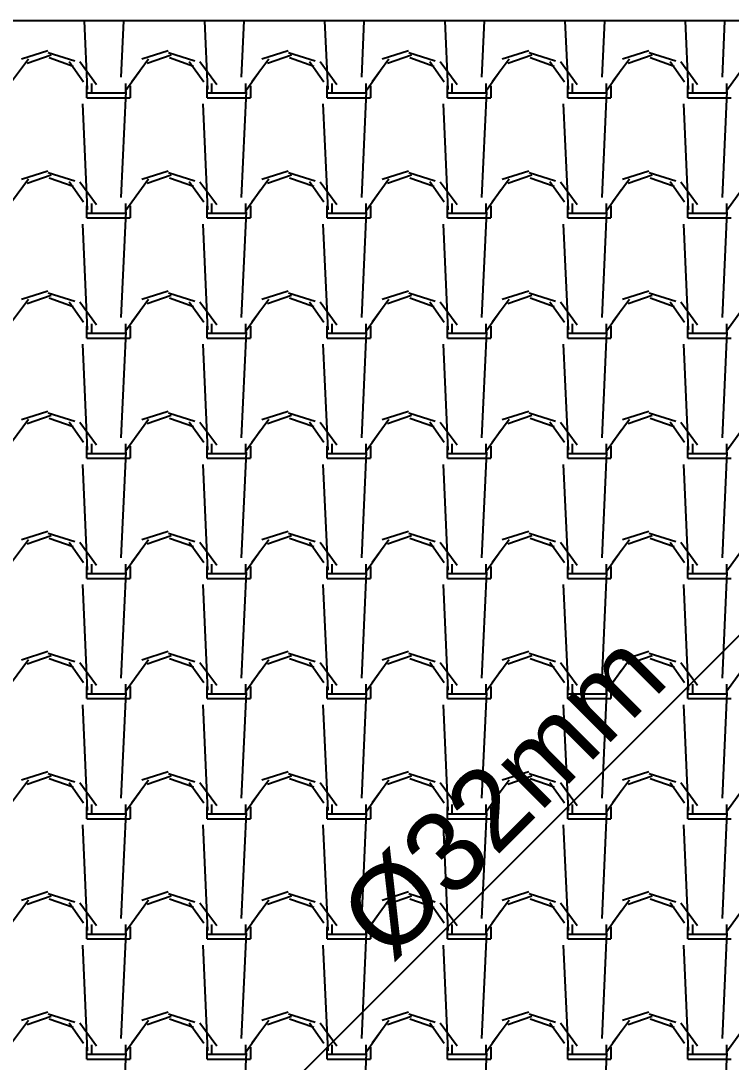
# Model space of a CAD drawing. Header units: millimetres. Extents: x 3923 to 4007, y 744 to 863.
# Drawn here: x 3930.35 to 3931.839, y 838.731 to 840.915 of the extents above; entities that cross this region are included whole.
import ezdxf
from ezdxf.enums import TextEntityAlignment as Align

# ---------------------------------------------------------------- set-up
doc = ezdxf.new("R2010")
doc.units = ezdxf.units.MM
for name, color, linetype in [('-HIDRO', 8, 'Continuous'), ('Esgoto', 5, 'Continuous'), ('TEXTO', 3, 'Continuous')]:
    doc.layers.add(name, color=color, linetype=linetype)
doc.styles.get("Standard").update_dxf_attribs({"font": 'arial.ttf'})

msp = doc.modelspace()

# ---------------------------------------------------------------- linework, layer by layer
at = {"layer": '-HIDRO', "linetype": 'Continuous'}
for p, q in [((3938.5851, 840.915), (3929.0091, 840.915)), ((3930.4902, 840.771), (3930.4837, 840.915)), ((3930.5609, 840.7968), (3930.5663, 840.915)), ((3930.7422, 840.771), (3930.7357, 840.915)), ((3930.813, 840.7968), (3930.8183, 840.915)), ((3930.9943, 840.771), (3930.9877, 840.915)), ((3931.065, 840.7968), (3931.0703, 840.915)), ((3931.2463, 840.771), (3931.2397, 840.915)), ((3931.317, 840.7968), (3931.3223, 840.915)), ((3931.4983, 840.771), (3931.4917, 840.915)), ((3931.569, 840.7968), (3931.5743, 840.915)), ((3931.7503, 840.771), (3931.7437, 840.915)), ((3931.821, 840.7968), (3931.8263, 840.915)), ((3930.407, 840.8521), (3930.3516, 840.8345)), ((3930.4631, 840.8305), (3930.4076, 840.8482)), ((3930.659, 840.8521), (3930.6036, 840.8345)), ((3930.7151, 840.8305), (3930.6596, 840.8482)), ((3930.911, 840.8521), (3930.8556, 840.8345)), ((3930.9671, 840.8305), (3930.9116, 840.8482)), ((3931.163, 840.8521), (3931.1076, 840.8345)), ((3931.2191, 840.8305), (3931.1636, 840.8482)), ((3931.415, 840.8521), (3931.3596, 840.8345)), ((3931.4711, 840.8305), (3931.4156, 840.8482)), ((3931.667, 840.8521), (3931.6116, 840.8345)), ((3931.7231, 840.8305), (3931.6676, 840.8482)), ((3930.366, 840.8349), (3930.3307, 840.787)), ((3930.4136, 840.8432), (3930.3632, 840.8256)), ((3930.4602, 840.8196), (3930.4098, 840.8373)), ((3930.4817, 840.7865), (3930.4514, 840.8293)), ((3930.5089, 840.7811), (3930.4736, 840.829)), ((3930.618, 840.8349), (3930.5827, 840.787)), ((3930.6656, 840.8432), (3930.6152, 840.8256)), ((3930.7122, 840.8196), (3930.6618, 840.8373)), ((3930.7337, 840.7865), (3930.7034, 840.8293)), ((3930.7609, 840.7811), (3930.7256, 840.829)), ((3930.87, 840.8349), (3930.8347, 840.787)), ((3930.9176, 840.8432), (3930.8672, 840.8256)), ((3930.9642, 840.8196), (3930.9138, 840.8373)), ((3930.9857, 840.7865), (3930.9554, 840.8293)), ((3931.0129, 840.7811), (3930.9776, 840.829)), ((3931.122, 840.8349), (3931.0867, 840.787)), ((3931.1696, 840.8432), (3931.1192, 840.8256)), ((3931.2162, 840.8196), (3931.1658, 840.8373)), ((3931.2377, 840.7865), (3931.2075, 840.8293)), ((3931.2649, 840.7811), (3931.2296, 840.829)), ((3931.374, 840.8349), (3931.3387, 840.787)), ((3931.4216, 840.8432), (3931.3712, 840.8256)), ((3931.4682, 840.8196), (3931.4178, 840.8373)), ((3931.4897, 840.7865), (3931.4595, 840.8293)), ((3931.5169, 840.7811), (3931.4816, 840.829)), ((3931.626, 840.8349), (3931.5907, 840.787)), ((3931.6736, 840.8432), (3931.6232, 840.8256)), ((3931.7202, 840.8196), (3931.6698, 840.8373)), ((3931.7417, 840.7865), (3931.7115, 840.8293)), ((3931.7689, 840.7811), (3931.7336, 840.829)), ((3930.6008, 840.8118), (3930.5706, 840.769)), ((3930.8528, 840.8118), (3930.8226, 840.769)), ((3931.1048, 840.8118), (3931.0746, 840.769)), ((3931.3568, 840.8118), (3931.3266, 840.769)), ((3931.6088, 840.8118), (3931.5786, 840.769)), ((3931.8608, 840.8118), (3931.8306, 840.769)), ((3930.4988, 840.7637), (3930.4988, 840.7838)), ((3930.5694, 840.7838), (3930.5694, 840.7637)), ((3930.7508, 840.7637), (3930.7508, 840.7838)), ((3930.8214, 840.7838), (3930.8214, 840.7637)), ((3931.0028, 840.7637), (3931.0028, 840.7838)), ((3931.0734, 840.7838), (3931.0734, 840.7637)), ((3931.2548, 840.7637), (3931.2548, 840.7838)), ((3931.3254, 840.7838), (3931.3254, 840.7637)), ((3931.5068, 840.7637), (3931.5068, 840.7838)), ((3931.5774, 840.7838), (3931.5774, 840.7637)), ((3931.7588, 840.7637), (3931.7588, 840.7838)), ((3931.8294, 840.7838), (3931.8294, 840.7637)), ((3930.4887, 840.7536), (3930.4887, 840.7788)), ((3930.4887, 840.7637), (3930.4988, 840.7637)), ((3930.4988, 840.7637), (3930.5694, 840.7637)), ((3930.5609, 840.5448), (3930.571, 840.7666)), ((3930.5794, 840.7788), (3930.5794, 840.7536)), ((3930.7407, 840.7536), (3930.7407, 840.7788)), ((3930.7407, 840.7637), (3930.7508, 840.7637)), ((3930.7508, 840.7637), (3930.8214, 840.7637)), ((3930.813, 840.5448), (3930.823, 840.7666)), ((3930.8314, 840.7788), (3930.8314, 840.7536)), ((3930.9927, 840.7536), (3930.9927, 840.7788)), ((3930.9927, 840.7637), (3931.0028, 840.7637)), ((3931.0028, 840.7637), (3931.0734, 840.7637)), ((3931.065, 840.5448), (3931.075, 840.7666)), ((3931.0834, 840.7788), (3931.0834, 840.7536)), ((3931.2447, 840.7536), (3931.2447, 840.7788)), ((3931.2447, 840.7637), (3931.2548, 840.7637)), ((3931.2548, 840.7637), (3931.3254, 840.7637)), ((3931.317, 840.5448), (3931.327, 840.7666)), ((3931.3354, 840.7788), (3931.3354, 840.7536)), ((3931.4967, 840.7536), (3931.4967, 840.7788)), ((3931.4967, 840.7637), (3931.5068, 840.7637)), ((3931.5068, 840.7637), (3931.5774, 840.7637)), ((3931.569, 840.5448), (3931.579, 840.7666)), ((3931.5874, 840.7788), (3931.5874, 840.7536)), ((3931.7487, 840.7536), (3931.7487, 840.7788)), ((3931.7487, 840.7637), (3931.7588, 840.7637)), ((3931.7588, 840.7637), (3931.8294, 840.7637)), ((3931.821, 840.5448), (3931.831, 840.7666)), ((3930.4902, 840.519), (3930.4802, 840.7408)), ((3930.4887, 840.7536), (3930.4988, 840.7536)), ((3930.4988, 840.7536), (3930.5794, 840.7536)), ((3930.7422, 840.519), (3930.7322, 840.7408)), ((3930.7407, 840.7536), (3930.7508, 840.7536)), ((3930.7508, 840.7536), (3930.8314, 840.7536)), ((3930.9943, 840.519), (3930.9842, 840.7408)), ((3930.9927, 840.7536), (3931.0028, 840.7536)), ((3931.0028, 840.7536), (3931.0834, 840.7536)), ((3931.2463, 840.519), (3931.2362, 840.7408)), ((3931.2447, 840.7536), (3931.2548, 840.7536)), ((3931.2548, 840.7536), (3931.3354, 840.7536)), ((3931.4983, 840.519), (3931.4882, 840.7408)), ((3931.4967, 840.7536), (3931.5068, 840.7536)), ((3931.5068, 840.7536), (3931.5874, 840.7536)), ((3931.7503, 840.519), (3931.7402, 840.7408)), ((3931.7487, 840.7536), (3931.7588, 840.7536)), ((3931.7588, 840.7536), (3931.8394, 840.7536)), ((3930.407, 840.6001), (3930.3516, 840.5825)), ((3930.4136, 840.5912), (3930.3632, 840.5736)), ((3930.4631, 840.5785), (3930.4076, 840.5962)), ((3930.4602, 840.5676), (3930.4098, 840.5853)), ((3930.659, 840.6001), (3930.6036, 840.5825)), ((3930.6656, 840.5912), (3930.6152, 840.5736)), ((3930.7151, 840.5785), (3930.6596, 840.5962)), ((3930.7122, 840.5676), (3930.6618, 840.5853)), ((3930.911, 840.6001), (3930.8556, 840.5825)), ((3930.9176, 840.5912), (3930.8672, 840.5736)), ((3930.9671, 840.5785), (3930.9116, 840.5962)), ((3930.9642, 840.5676), (3930.9138, 840.5853)), ((3931.163, 840.6001), (3931.1076, 840.5825)), ((3931.1696, 840.5912), (3931.1192, 840.5736)), ((3931.2191, 840.5785), (3931.1636, 840.5962)), ((3931.2162, 840.5676), (3931.1658, 840.5853)), ((3931.415, 840.6001), (3931.3596, 840.5825)), ((3931.4216, 840.5912), (3931.3712, 840.5736)), ((3931.4711, 840.5785), (3931.4156, 840.5962)), ((3931.4682, 840.5676), (3931.4178, 840.5853)), ((3931.667, 840.6001), (3931.6116, 840.5825)), ((3931.6736, 840.5912), (3931.6232, 840.5736)), ((3931.7231, 840.5785), (3931.6676, 840.5962)), ((3931.7202, 840.5676), (3931.6698, 840.5853)), ((3930.366, 840.5829), (3930.3307, 840.535)), ((3930.4817, 840.5345), (3930.4514, 840.5773)), ((3930.5089, 840.5291), (3930.4736, 840.577)), ((3930.618, 840.5829), (3930.5827, 840.535)), ((3930.7337, 840.5345), (3930.7034, 840.5773)), ((3930.7609, 840.5291), (3930.7256, 840.577)), ((3930.87, 840.5829), (3930.8347, 840.535)), ((3930.9857, 840.5345), (3930.9554, 840.5773)), ((3931.0129, 840.5291), (3930.9776, 840.577)), ((3931.122, 840.5829), (3931.0867, 840.535)), ((3931.2377, 840.5345), (3931.2075, 840.5773)), ((3931.2649, 840.5291), (3931.2296, 840.577)), ((3931.374, 840.5829), (3931.3387, 840.535)), ((3931.4897, 840.5345), (3931.4595, 840.5773)), ((3931.5169, 840.5291), (3931.4816, 840.577)), ((3931.626, 840.5829), (3931.5907, 840.535)), ((3931.7417, 840.5345), (3931.7115, 840.5773)), ((3931.7689, 840.5291), (3931.7336, 840.577)), ((3930.6008, 840.5598), (3930.5706, 840.517)), ((3930.8528, 840.5598), (3930.8226, 840.517)), ((3931.1048, 840.5598), (3931.0746, 840.517)), ((3931.3568, 840.5598), (3931.3266, 840.517)), ((3931.6088, 840.5598), (3931.5786, 840.517)), ((3931.8608, 840.5598), (3931.8306, 840.517)), ((3930.4887, 840.5016), (3930.4887, 840.5268)), ((3930.4988, 840.5117), (3930.4988, 840.5318)), ((3930.5694, 840.5318), (3930.5694, 840.5117)), ((3930.5794, 840.5268), (3930.5794, 840.5016)), ((3930.7407, 840.5016), (3930.7407, 840.5268)), ((3930.7508, 840.5117), (3930.7508, 840.5318)), ((3930.8214, 840.5318), (3930.8214, 840.5117)), ((3930.8314, 840.5268), (3930.8314, 840.5016)), ((3930.9927, 840.5016), (3930.9927, 840.5268)), ((3931.0028, 840.5117), (3931.0028, 840.5318)), ((3931.0734, 840.5318), (3931.0734, 840.5117)), ((3931.0834, 840.5268), (3931.0834, 840.5016)), ((3931.2447, 840.5016), (3931.2447, 840.5268)), ((3931.2548, 840.5117), (3931.2548, 840.5318)), ((3931.3254, 840.5318), (3931.3254, 840.5117)), ((3931.3354, 840.5268), (3931.3354, 840.5016)), ((3931.4967, 840.5016), (3931.4967, 840.5268)), ((3931.5068, 840.5117), (3931.5068, 840.5318)), ((3931.5774, 840.5318), (3931.5774, 840.5117)), ((3931.5874, 840.5268), (3931.5874, 840.5016)), ((3931.7487, 840.5016), (3931.7487, 840.5268)), ((3931.7588, 840.5117), (3931.7588, 840.5318)), ((3931.8294, 840.5318), (3931.8294, 840.5117)), ((3930.4887, 840.5117), (3930.4988, 840.5117)), ((3930.4887, 840.5016), (3930.4988, 840.5016)), ((3930.4988, 840.5117), (3930.5694, 840.5117)), ((3930.4988, 840.5016), (3930.5794, 840.5016)), ((3930.5609, 840.2928), (3930.571, 840.5146)), ((3930.7407, 840.5117), (3930.7508, 840.5117)), ((3930.7407, 840.5016), (3930.7508, 840.5016)), ((3930.7508, 840.5117), (3930.8214, 840.5117)), ((3930.7508, 840.5016), (3930.8314, 840.5016)), ((3930.813, 840.2928), (3930.823, 840.5146)), ((3930.9927, 840.5117), (3931.0028, 840.5117)), ((3930.9927, 840.5016), (3931.0028, 840.5016)), ((3931.0028, 840.5117), (3931.0734, 840.5117)), ((3931.0028, 840.5016), (3931.0834, 840.5016)), ((3931.065, 840.2928), (3931.075, 840.5146)), ((3931.2447, 840.5117), (3931.2548, 840.5117)), ((3931.2447, 840.5016), (3931.2548, 840.5016)), ((3931.2548, 840.5117), (3931.3254, 840.5117)), ((3931.2548, 840.5016), (3931.3354, 840.5016)), ((3931.317, 840.2928), (3931.327, 840.5146)), ((3931.4967, 840.5117), (3931.5068, 840.5117)), ((3931.4967, 840.5016), (3931.5068, 840.5016)), ((3931.5068, 840.5117), (3931.5774, 840.5117)), ((3931.5068, 840.5016), (3931.5874, 840.5016)), ((3931.569, 840.2928), (3931.579, 840.5146)), ((3931.7487, 840.5117), (3931.7588, 840.5117)), ((3931.7487, 840.5016), (3931.7588, 840.5016)), ((3931.7588, 840.5117), (3931.8294, 840.5117)), ((3931.7588, 840.5016), (3931.8394, 840.5016)), ((3931.821, 840.2928), (3931.831, 840.5146)), ((3930.4902, 840.267), (3930.4802, 840.4888)), ((3930.7422, 840.267), (3930.7322, 840.4888)), ((3930.9943, 840.267), (3930.9842, 840.4888)), ((3931.2463, 840.267), (3931.2362, 840.4888)), ((3931.4983, 840.267), (3931.4882, 840.4888)), ((3931.7503, 840.267), (3931.7402, 840.4888)), ((3930.407, 840.3481), (3930.3516, 840.3305)), ((3930.4631, 840.3265), (3930.4076, 840.3441)), ((3930.659, 840.3481), (3930.6036, 840.3305)), ((3930.7151, 840.3265), (3930.6596, 840.3441)), ((3930.911, 840.3481), (3930.8556, 840.3305)), ((3930.9671, 840.3265), (3930.9116, 840.3441)), ((3931.163, 840.3481), (3931.1076, 840.3305)), ((3931.2191, 840.3265), (3931.1636, 840.3441)), ((3931.415, 840.3481), (3931.3596, 840.3305)), ((3931.4711, 840.3265), (3931.4156, 840.3441)), ((3931.667, 840.3481), (3931.6116, 840.3305)), ((3931.7231, 840.3265), (3931.6676, 840.3441)), ((3930.366, 840.3309), (3930.3307, 840.283)), ((3930.4136, 840.3392), (3930.3632, 840.3216)), ((3930.4602, 840.3156), (3930.4098, 840.3333)), ((3930.4817, 840.2825), (3930.4514, 840.3253)), ((3930.5089, 840.2771), (3930.4736, 840.325)), ((3930.618, 840.3309), (3930.5827, 840.283)), ((3930.6656, 840.3392), (3930.6152, 840.3216)), ((3930.7122, 840.3156), (3930.6618, 840.3333)), ((3930.7337, 840.2825), (3930.7034, 840.3253)), ((3930.7609, 840.2771), (3930.7256, 840.325)), ((3930.87, 840.3309), (3930.8347, 840.283)), ((3930.9176, 840.3392), (3930.8672, 840.3216)), ((3930.9642, 840.3156), (3930.9138, 840.3333)), ((3930.9857, 840.2825), (3930.9554, 840.3253)), ((3931.0129, 840.2771), (3930.9776, 840.325)), ((3931.122, 840.3309), (3931.0867, 840.283)), ((3931.1696, 840.3392), (3931.1192, 840.3216)), ((3931.2162, 840.3156), (3931.1658, 840.3333)), ((3931.2377, 840.2825), (3931.2074, 840.3253)), ((3931.2649, 840.2771), (3931.2296, 840.325)), ((3931.374, 840.3309), (3931.3387, 840.283)), ((3931.4216, 840.3392), (3931.3712, 840.3216)), ((3931.4682, 840.3156), (3931.4178, 840.3333)), ((3931.4897, 840.2825), (3931.4595, 840.3253)), ((3931.5169, 840.2771), (3931.4816, 840.325)), ((3931.626, 840.3309), (3931.5907, 840.283)), ((3931.6736, 840.3392), (3931.6232, 840.3216)), ((3931.7202, 840.3156), (3931.6698, 840.3333)), ((3931.7417, 840.2825), (3931.7115, 840.3253)), ((3931.7689, 840.2771), (3931.7336, 840.325)), ((3930.6008, 840.3078), (3930.5706, 840.265)), ((3930.8528, 840.3078), (3930.8226, 840.265)), ((3931.1048, 840.3078), (3931.0746, 840.265)), ((3931.3568, 840.3078), (3931.3266, 840.265)), ((3931.6088, 840.3078), (3931.5786, 840.265)), ((3931.8608, 840.3078), (3931.8306, 840.265)), ((3930.4988, 840.2597), (3930.4988, 840.2798)), ((3930.5694, 840.2798), (3930.5694, 840.2597)), ((3930.7508, 840.2597), (3930.7508, 840.2798)), ((3930.8214, 840.2798), (3930.8214, 840.2597)), ((3931.0028, 840.2597), (3931.0028, 840.2798)), ((3931.0734, 840.2798), (3931.0734, 840.2597)), ((3931.2548, 840.2597), (3931.2548, 840.2798)), ((3931.3254, 840.2798), (3931.3254, 840.2597)), ((3931.5068, 840.2597), (3931.5068, 840.2798)), ((3931.5774, 840.2798), (3931.5774, 840.2597)), ((3931.7588, 840.2597), (3931.7588, 840.2798)), ((3931.8294, 840.2798), (3931.8294, 840.2597)), ((3930.4887, 840.2496), (3930.4887, 840.2748)), ((3930.4887, 840.2597), (3930.4988, 840.2597)), ((3930.4988, 840.2597), (3930.5694, 840.2597)), ((3930.5609, 840.0408), (3930.571, 840.2626)), ((3930.5794, 840.2748), (3930.5794, 840.2496)), ((3930.7407, 840.2496), (3930.7407, 840.2748)), ((3930.7407, 840.2597), (3930.7508, 840.2597)), ((3930.7508, 840.2597), (3930.8214, 840.2597)), ((3930.813, 840.0408), (3930.823, 840.2626)), ((3930.8314, 840.2748), (3930.8314, 840.2496)), ((3930.9927, 840.2496), (3930.9927, 840.2748)), ((3930.9927, 840.2597), (3931.0028, 840.2597)), ((3931.0028, 840.2597), (3931.0734, 840.2597)), ((3931.065, 840.0408), (3931.075, 840.2626)), ((3931.0834, 840.2748), (3931.0834, 840.2496)), ((3931.2447, 840.2496), (3931.2447, 840.2748)), ((3931.2447, 840.2597), (3931.2548, 840.2597)), ((3931.2548, 840.2597), (3931.3254, 840.2597)), ((3931.317, 840.0408), (3931.327, 840.2626)), ((3931.3354, 840.2748), (3931.3354, 840.2496)), ((3931.4967, 840.2496), (3931.4967, 840.2748)), ((3931.4967, 840.2597), (3931.5068, 840.2597)), ((3931.5068, 840.2597), (3931.5774, 840.2597)), ((3931.569, 840.0408), (3931.579, 840.2626)), ((3931.5874, 840.2748), (3931.5874, 840.2496)), ((3931.7487, 840.2496), (3931.7487, 840.2748)), ((3931.7487, 840.2597), (3931.7588, 840.2597)), ((3931.7588, 840.2597), (3931.8294, 840.2597)), ((3931.821, 840.0408), (3931.831, 840.2626)), ((3930.4902, 840.015), (3930.4802, 840.2368)), ((3930.4887, 840.2496), (3930.4988, 840.2496)), ((3930.4988, 840.2496), (3930.5794, 840.2496)), ((3930.7422, 840.015), (3930.7322, 840.2368)), ((3930.7407, 840.2496), (3930.7508, 840.2496)), ((3930.7508, 840.2496), (3930.8314, 840.2496)), ((3930.9943, 840.015), (3930.9842, 840.2368)), ((3930.9927, 840.2496), (3931.0028, 840.2496)), ((3931.0028, 840.2496), (3931.0834, 840.2496)), ((3931.2463, 840.015), (3931.2362, 840.2368)), ((3931.2447, 840.2496), (3931.2548, 840.2496)), ((3931.2548, 840.2496), (3931.3354, 840.2496)), ((3931.4983, 840.015), (3931.4882, 840.2368)), ((3931.4967, 840.2496), (3931.5068, 840.2496)), ((3931.5068, 840.2496), (3931.5874, 840.2496)), ((3931.7503, 840.015), (3931.7402, 840.2368)), ((3931.7487, 840.2496), (3931.7588, 840.2496)), ((3931.7588, 840.2496), (3931.8394, 840.2496)), ((3930.407, 840.0961), (3930.3516, 840.0785)), ((3930.4136, 840.0872), (3930.3632, 840.0696)), ((3930.4631, 840.0745), (3930.4076, 840.0921)), ((3930.659, 840.0961), (3930.6036, 840.0785)), ((3930.6656, 840.0872), (3930.6152, 840.0696)), ((3930.7151, 840.0745), (3930.6596, 840.0921)), ((3930.911, 840.0961), (3930.8556, 840.0785)), ((3930.9176, 840.0872), (3930.8672, 840.0696)), ((3930.9671, 840.0745), (3930.9116, 840.0921)), ((3931.163, 840.0961), (3931.1076, 840.0785)), ((3931.1696, 840.0872), (3931.1192, 840.0696)), ((3931.2191, 840.0745), (3931.1636, 840.0921)), ((3931.415, 840.0961), (3931.3596, 840.0785)), ((3931.4216, 840.0872), (3931.3712, 840.0696)), ((3931.4711, 840.0745), (3931.4156, 840.0921)), ((3931.667, 840.0961), (3931.6116, 840.0785)), ((3931.6736, 840.0872), (3931.6232, 840.0696)), ((3931.7231, 840.0745), (3931.6676, 840.0921)), ((3930.366, 840.0789), (3930.3307, 840.031)), ((3930.4602, 840.0636), (3930.4098, 840.0813)), ((3930.4817, 840.0305), (3930.4514, 840.0733)), ((3930.5089, 840.0251), (3930.4736, 840.073)), ((3930.618, 840.0789), (3930.5827, 840.031)), ((3930.7122, 840.0636), (3930.6618, 840.0813)), ((3930.7337, 840.0305), (3930.7034, 840.0733)), ((3930.7609, 840.0251), (3930.7256, 840.073)), ((3930.87, 840.0789), (3930.8347, 840.031)), ((3930.9642, 840.0636), (3930.9138, 840.0813)), ((3930.9857, 840.0305), (3930.9554, 840.0733)), ((3931.0129, 840.0251), (3930.9776, 840.073)), ((3931.122, 840.0789), (3931.0867, 840.031)), ((3931.2162, 840.0636), (3931.1658, 840.0813)), ((3931.2377, 840.0305), (3931.2074, 840.0733)), ((3931.2649, 840.0251), (3931.2296, 840.073)), ((3931.374, 840.0789), (3931.3387, 840.031)), ((3931.4682, 840.0636), (3931.4178, 840.0813)), ((3931.4897, 840.0305), (3931.4594, 840.0733)), ((3931.5169, 840.0251), (3931.4816, 840.073)), ((3931.626, 840.0789), (3931.5907, 840.031)), ((3931.7202, 840.0636), (3931.6698, 840.0813)), ((3931.7417, 840.0305), (3931.7115, 840.0733)), ((3931.7689, 840.0251), (3931.7336, 840.073)), ((3930.6008, 840.0558), (3930.5706, 840.013)), ((3930.8528, 840.0558), (3930.8226, 840.013)), ((3931.1048, 840.0558), (3931.0746, 840.013)), ((3931.3568, 840.0558), (3931.3266, 840.013)), ((3931.6088, 840.0558), (3931.5786, 840.013)), ((3931.8608, 840.0558), (3931.8306, 840.013)), ((3930.4887, 839.9976), (3930.4887, 840.0228)), ((3930.4988, 840.0077), (3930.4988, 840.0278)), ((3930.5694, 840.0278), (3930.5694, 840.0077)), ((3930.5794, 840.0228), (3930.5794, 839.9976)), ((3930.7407, 839.9976), (3930.7407, 840.0228)), ((3930.7508, 840.0077), (3930.7508, 840.0278)), ((3930.8214, 840.0278), (3930.8214, 840.0077)), ((3930.8314, 840.0228), (3930.8314, 839.9976)), ((3930.9927, 839.9976), (3930.9927, 840.0228)), ((3931.0028, 840.0077), (3931.0028, 840.0278)), ((3931.0734, 840.0278), (3931.0734, 840.0077)), ((3931.0834, 840.0228), (3931.0834, 839.9976)), ((3931.2447, 839.9976), (3931.2447, 840.0228)), ((3931.2548, 840.0077), (3931.2548, 840.0278)), ((3931.3254, 840.0278), (3931.3254, 840.0077)), ((3931.3354, 840.0228), (3931.3354, 839.9976)), ((3931.4967, 839.9976), (3931.4967, 840.0228)), ((3931.5068, 840.0077), (3931.5068, 840.0278)), ((3931.5774, 840.0278), (3931.5774, 840.0077)), ((3931.5874, 840.0228), (3931.5874, 839.9976)), ((3931.7487, 839.9976), (3931.7487, 840.0228)), ((3931.7588, 840.0077), (3931.7588, 840.0278)), ((3931.8294, 840.0278), (3931.8294, 840.0077)), ((3930.4887, 840.0077), (3930.4988, 840.0077)), ((3930.4887, 839.9976), (3930.4988, 839.9976)), ((3930.4988, 840.0077), (3930.5694, 840.0077)), ((3930.4988, 839.9976), (3930.5794, 839.9976)), ((3930.5609, 839.7888), (3930.571, 840.0106)), ((3930.7407, 840.0077), (3930.7508, 840.0077)), ((3930.7407, 839.9976), (3930.7508, 839.9976)), ((3930.7508, 840.0077), (3930.8214, 840.0077)), ((3930.7508, 839.9976), (3930.8314, 839.9976)), ((3930.813, 839.7888), (3930.823, 840.0106)), ((3930.9927, 840.0077), (3931.0028, 840.0077)), ((3930.9927, 839.9976), (3931.0028, 839.9976)), ((3931.0028, 840.0077), (3931.0734, 840.0077)), ((3931.0028, 839.9976), (3931.0834, 839.9976)), ((3931.065, 839.7888), (3931.075, 840.0106)), ((3931.2447, 840.0077), (3931.2548, 840.0077)), ((3931.2447, 839.9976), (3931.2548, 839.9976)), ((3931.2548, 840.0077), (3931.3254, 840.0077)), ((3931.2548, 839.9976), (3931.3354, 839.9976)), ((3931.317, 839.7888), (3931.327, 840.0106)), ((3931.4967, 840.0077), (3931.5068, 840.0077)), ((3931.4967, 839.9976), (3931.5068, 839.9976)), ((3931.5068, 840.0077), (3931.5774, 840.0077)), ((3931.5068, 839.9976), (3931.5874, 839.9976)), ((3931.569, 839.7888), (3931.579, 840.0106)), ((3931.7487, 840.0077), (3931.7588, 840.0077)), ((3931.7487, 839.9976), (3931.7588, 839.9976)), ((3931.7588, 840.0077), (3931.8294, 840.0077)), ((3931.7588, 839.9976), (3931.8394, 839.9976)), ((3931.821, 839.7888), (3931.831, 840.0106)), ((3930.4902, 839.763), (3930.4802, 839.9848)), ((3930.7422, 839.763), (3930.7322, 839.9848)), ((3930.9943, 839.763), (3930.9842, 839.9848)), ((3931.2463, 839.763), (3931.2362, 839.9848)), ((3931.4983, 839.763), (3931.4882, 839.9848)), ((3931.7503, 839.763), (3931.7402, 839.9848)), ((3930.407, 839.8441), (3930.3516, 839.8265)), ((3930.659, 839.8441), (3930.6036, 839.8265)), ((3930.911, 839.8441), (3930.8556, 839.8265)), ((3931.163, 839.8441), (3931.1076, 839.8265)), ((3931.415, 839.8441), (3931.3596, 839.8265)), ((3931.667, 839.8441), (3931.6116, 839.8265)), ((3930.366, 839.8269), (3930.3307, 839.779)), ((3930.4136, 839.8352), (3930.3632, 839.8176)), ((3930.4631, 839.8225), (3930.4076, 839.8401)), ((3930.4602, 839.8116), (3930.4098, 839.8293)), ((3930.4817, 839.7785), (3930.4514, 839.8213)), ((3930.5089, 839.7731), (3930.4736, 839.821)), ((3930.618, 839.8269), (3930.5827, 839.779)), ((3930.6656, 839.8352), (3930.6152, 839.8176)), ((3930.7151, 839.8225), (3930.6596, 839.8401)), ((3930.7122, 839.8116), (3930.6618, 839.8293)), ((3930.7337, 839.7785), (3930.7034, 839.8213)), ((3930.7609, 839.7731), (3930.7256, 839.821)), ((3930.87, 839.8269), (3930.8347, 839.779)), ((3930.9176, 839.8352), (3930.8672, 839.8176)), ((3930.9671, 839.8225), (3930.9116, 839.8401)), ((3930.9642, 839.8116), (3930.9138, 839.8293)), ((3930.9857, 839.7785), (3930.9554, 839.8213)), ((3931.0129, 839.7731), (3930.9776, 839.821)), ((3931.122, 839.8269), (3931.0867, 839.779)), ((3931.1696, 839.8352), (3931.1192, 839.8176)), ((3931.2191, 839.8225), (3931.1636, 839.8401)), ((3931.2162, 839.8116), (3931.1658, 839.8293)), ((3931.2377, 839.7785), (3931.2074, 839.8213)), ((3931.2649, 839.7731), (3931.2296, 839.821)), ((3931.374, 839.8269), (3931.3387, 839.779)), ((3931.4216, 839.8352), (3931.3712, 839.8176)), ((3931.4711, 839.8225), (3931.4156, 839.8401)), ((3931.4682, 839.8116), (3931.4178, 839.8293)), ((3931.4897, 839.7785), (3931.4594, 839.8213)), ((3931.5169, 839.7731), (3931.4816, 839.821)), ((3931.626, 839.8269), (3931.5907, 839.779)), ((3931.6736, 839.8352), (3931.6232, 839.8176)), ((3931.7231, 839.8225), (3931.6676, 839.8401)), ((3931.7202, 839.8116), (3931.6698, 839.8293)), ((3931.7417, 839.7785), (3931.7115, 839.8213)), ((3931.7689, 839.7731), (3931.7336, 839.821)), ((3930.6008, 839.8038), (3930.5706, 839.761)), ((3930.8528, 839.8038), (3930.8226, 839.761)), ((3931.1048, 839.8038), (3931.0746, 839.761)), ((3931.3568, 839.8038), (3931.3266, 839.761)), ((3931.6088, 839.8038), (3931.5786, 839.761)), ((3931.8608, 839.8038), (3931.8306, 839.761)), ((3930.4887, 839.7456), (3930.4887, 839.7708)), ((3930.4887, 839.7557), (3930.4988, 839.7557)), ((3930.4988, 839.7557), (3930.4988, 839.7758)), ((3930.4988, 839.7557), (3930.5694, 839.7557)), ((3930.5609, 839.5368), (3930.571, 839.7586)), ((3930.5694, 839.7758), (3930.5694, 839.7557)), ((3930.5794, 839.7708), (3930.5794, 839.7456)), ((3930.7407, 839.7456), (3930.7407, 839.7708)), ((3930.7407, 839.7557), (3930.7508, 839.7557)), ((3930.7508, 839.7557), (3930.7508, 839.7758)), ((3930.7508, 839.7557), (3930.8214, 839.7557)), ((3930.813, 839.5368), (3930.823, 839.7586)), ((3930.8214, 839.7758), (3930.8214, 839.7557)), ((3930.8314, 839.7708), (3930.8314, 839.7456)), ((3930.9927, 839.7456), (3930.9927, 839.7708)), ((3930.9927, 839.7557), (3931.0028, 839.7557)), ((3931.0028, 839.7557), (3931.0028, 839.7758)), ((3931.0028, 839.7557), (3931.0734, 839.7557)), ((3931.065, 839.5368), (3931.075, 839.7586)), ((3931.0734, 839.7758), (3931.0734, 839.7557)), ((3931.0834, 839.7708), (3931.0834, 839.7456)), ((3931.2447, 839.7456), (3931.2447, 839.7708)), ((3931.2447, 839.7557), (3931.2548, 839.7557)), ((3931.2548, 839.7557), (3931.2548, 839.7758)), ((3931.2548, 839.7557), (3931.3254, 839.7557)), ((3931.317, 839.5368), (3931.327, 839.7586)), ((3931.3254, 839.7758), (3931.3254, 839.7557)), ((3931.3354, 839.7708), (3931.3354, 839.7456)), ((3931.4967, 839.7456), (3931.4967, 839.7708)), ((3931.4967, 839.7557), (3931.5068, 839.7557)), ((3931.5068, 839.7557), (3931.5068, 839.7758)), ((3931.5068, 839.7557), (3931.5774, 839.7557)), ((3931.569, 839.5368), (3931.579, 839.7586)), ((3931.5774, 839.7758), (3931.5774, 839.7557)), ((3931.5874, 839.7708), (3931.5874, 839.7456)), ((3931.7487, 839.7456), (3931.7487, 839.7708)), ((3931.7487, 839.7557), (3931.7588, 839.7557)), ((3931.7588, 839.7557), (3931.7588, 839.7758)), ((3931.7588, 839.7557), (3931.8294, 839.7557)), ((3931.821, 839.5368), (3931.831, 839.7586)), ((3931.8294, 839.7758), (3931.8294, 839.7557)), ((3930.4902, 839.511), (3930.4802, 839.7328)), ((3930.4887, 839.7456), (3930.4988, 839.7456)), ((3930.4988, 839.7456), (3930.5794, 839.7456)), ((3930.7422, 839.511), (3930.7322, 839.7328)), ((3930.7407, 839.7456), (3930.7508, 839.7456)), ((3930.7508, 839.7456), (3930.8314, 839.7456)), ((3930.9943, 839.511), (3930.9842, 839.7328)), ((3930.9927, 839.7456), (3931.0028, 839.7456)), ((3931.0028, 839.7456), (3931.0834, 839.7456)), ((3931.2463, 839.511), (3931.2362, 839.7328)), ((3931.2447, 839.7456), (3931.2548, 839.7456)), ((3931.2548, 839.7456), (3931.3354, 839.7456)), ((3931.4983, 839.511), (3931.4882, 839.7328)), ((3931.4967, 839.7456), (3931.5068, 839.7456)), ((3931.5068, 839.7456), (3931.5874, 839.7456)), ((3931.7503, 839.511), (3931.7402, 839.7328)), ((3931.7487, 839.7456), (3931.7588, 839.7456)), ((3931.7588, 839.7456), (3931.8394, 839.7456)), ((3930.407, 839.5921), (3930.3516, 839.5745)), ((3930.4136, 839.5832), (3930.3632, 839.5656)), ((3930.4631, 839.5705), (3930.4076, 839.5881)), ((3930.659, 839.5921), (3930.6036, 839.5745)), ((3930.6656, 839.5832), (3930.6152, 839.5656)), ((3930.7151, 839.5705), (3930.6596, 839.5881)), ((3930.911, 839.5921), (3930.8556, 839.5745)), ((3930.9176, 839.5832), (3930.8672, 839.5656)), ((3930.9671, 839.5705), (3930.9116, 839.5881)), ((3931.163, 839.5921), (3931.1076, 839.5745)), ((3931.1696, 839.5832), (3931.1192, 839.5656)), ((3931.2191, 839.5705), (3931.1636, 839.5881)), ((3931.415, 839.5921), (3931.3596, 839.5745)), ((3931.4216, 839.5832), (3931.3712, 839.5656)), ((3931.4711, 839.5705), (3931.4156, 839.5881)), ((3931.667, 839.5921), (3931.6116, 839.5745)), ((3931.6736, 839.5832), (3931.6232, 839.5656)), ((3931.7231, 839.5705), (3931.6676, 839.5881)), ((3930.366, 839.5749), (3930.3307, 839.527)), ((3930.4602, 839.5596), (3930.4098, 839.5773)), ((3930.4817, 839.5265), (3930.4514, 839.5693)), ((3930.5089, 839.5211), (3930.4736, 839.569)), ((3930.618, 839.5749), (3930.5827, 839.527)), ((3930.7122, 839.5596), (3930.6618, 839.5773)), ((3930.7337, 839.5265), (3930.7034, 839.5693)), ((3930.7609, 839.5211), (3930.7256, 839.569)), ((3930.87, 839.5749), (3930.8347, 839.527)), ((3930.9642, 839.5596), (3930.9138, 839.5773)), ((3930.9857, 839.5265), (3930.9554, 839.5693)), ((3931.0129, 839.5211), (3930.9776, 839.569)), ((3931.122, 839.5749), (3931.0867, 839.527)), ((3931.2162, 839.5596), (3931.1658, 839.5773)), ((3931.2377, 839.5265), (3931.2074, 839.5693)), ((3931.2649, 839.5211), (3931.2296, 839.569)), ((3931.374, 839.5749), (3931.3387, 839.527)), ((3931.4682, 839.5596), (3931.4178, 839.5773)), ((3931.4897, 839.5265), (3931.4594, 839.5693)), ((3931.5169, 839.5211), (3931.4816, 839.569)), ((3931.626, 839.5749), (3931.5907, 839.527)), ((3931.7202, 839.5596), (3931.6698, 839.5773)), ((3931.7417, 839.5265), (3931.7114, 839.5693)), ((3931.7689, 839.5211), (3931.7336, 839.569)), ((3930.6008, 839.5518), (3930.5706, 839.509)), ((3930.8528, 839.5518), (3930.8226, 839.509)), ((3931.1048, 839.5518), (3931.0746, 839.509)), ((3931.3568, 839.5518), (3931.3266, 839.509)), ((3931.6088, 839.5518), (3931.5786, 839.509)), ((3931.8608, 839.5518), (3931.8306, 839.509)), ((3930.4887, 839.4936), (3930.4887, 839.5188)), ((3930.4988, 839.5037), (3930.4988, 839.5238)), ((3930.5694, 839.5238), (3930.5694, 839.5037)), ((3930.5794, 839.5188), (3930.5794, 839.4936)), ((3930.7407, 839.4936), (3930.7407, 839.5188)), ((3930.7508, 839.5037), (3930.7508, 839.5238)), ((3930.8214, 839.5238), (3930.8214, 839.5037)), ((3930.8314, 839.5188), (3930.8314, 839.4936)), ((3930.9927, 839.4936), (3930.9927, 839.5188)), ((3931.0028, 839.5037), (3931.0028, 839.5238)), ((3931.0734, 839.5238), (3931.0734, 839.5037)), ((3931.0834, 839.5188), (3931.0834, 839.4936)), ((3931.2447, 839.4936), (3931.2447, 839.5188)), ((3931.2548, 839.5037), (3931.2548, 839.5238)), ((3931.3254, 839.5238), (3931.3254, 839.5037)), ((3931.3354, 839.5188), (3931.3354, 839.4936)), ((3931.4967, 839.4936), (3931.4967, 839.5188)), ((3931.5068, 839.5037), (3931.5068, 839.5238)), ((3931.5774, 839.5238), (3931.5774, 839.5037)), ((3931.5874, 839.5188), (3931.5874, 839.4936)), ((3931.7487, 839.4936), (3931.7487, 839.5188)), ((3931.7588, 839.5037), (3931.7588, 839.5238)), ((3931.8294, 839.5238), (3931.8294, 839.5037)), ((3930.4887, 839.5037), (3930.4988, 839.5037)), ((3930.4887, 839.4936), (3930.4988, 839.4936)), ((3930.4988, 839.5037), (3930.5694, 839.5037)), ((3930.4988, 839.4936), (3930.5794, 839.4936)), ((3930.5609, 839.2848), (3930.571, 839.5066)), ((3930.7407, 839.5037), (3930.7508, 839.5037)), ((3930.7407, 839.4936), (3930.7508, 839.4936)), ((3930.7508, 839.5037), (3930.8214, 839.5037)), ((3930.7508, 839.4936), (3930.8314, 839.4936)), ((3930.813, 839.2848), (3930.823, 839.5066)), ((3930.9927, 839.5037), (3931.0028, 839.5037)), ((3930.9927, 839.4936), (3931.0028, 839.4936)), ((3931.0028, 839.5037), (3931.0734, 839.5037)), ((3931.0028, 839.4936), (3931.0834, 839.4936)), ((3931.065, 839.2848), (3931.075, 839.5066)), ((3931.2447, 839.5037), (3931.2548, 839.5037)), ((3931.2447, 839.4936), (3931.2548, 839.4936)), ((3931.2548, 839.5037), (3931.3254, 839.5037)), ((3931.2548, 839.4936), (3931.3354, 839.4936)), ((3931.317, 839.2848), (3931.327, 839.5066)), ((3931.4967, 839.5037), (3931.5068, 839.5037)), ((3931.4967, 839.4936), (3931.5068, 839.4936)), ((3931.5068, 839.5037), (3931.5774, 839.5037)), ((3931.5068, 839.4936), (3931.5874, 839.4936)), ((3931.569, 839.2848), (3931.579, 839.5066)), ((3931.7487, 839.5037), (3931.7588, 839.5037)), ((3931.7487, 839.4936), (3931.7588, 839.4936)), ((3931.7588, 839.5037), (3931.8294, 839.5037)), ((3931.7588, 839.4936), (3931.8394, 839.4936)), ((3931.821, 839.2848), (3931.831, 839.5066)), ((3930.4902, 839.259), (3930.4802, 839.4808)), ((3930.7422, 839.259), (3930.7322, 839.4808)), ((3930.9943, 839.259), (3930.9842, 839.4808)), ((3931.2463, 839.259), (3931.2362, 839.4808)), ((3931.4983, 839.259), (3931.4882, 839.4808)), ((3931.7503, 839.259), (3931.7402, 839.4808)), ((3930.407, 839.3401), (3930.3516, 839.3225)), ((3930.659, 839.3401), (3930.6036, 839.3225)), ((3930.911, 839.3401), (3930.8556, 839.3225)), ((3931.163, 839.3401), (3931.1076, 839.3225)), ((3931.415, 839.3401), (3931.3596, 839.3225)), ((3931.667, 839.3401), (3931.6116, 839.3225)), ((3930.366, 839.3229), (3930.3307, 839.275)), ((3930.4136, 839.3312), (3930.3632, 839.3136)), ((3930.4631, 839.3185), (3930.4076, 839.3361)), ((3930.4602, 839.3076), (3930.4098, 839.3253)), ((3930.618, 839.3229), (3930.5827, 839.275)), ((3930.6656, 839.3312), (3930.6152, 839.3136)), ((3930.7151, 839.3185), (3930.6596, 839.3361)), ((3930.7122, 839.3076), (3930.6618, 839.3253)), ((3930.87, 839.3229), (3930.8347, 839.275)), ((3930.9176, 839.3312), (3930.8672, 839.3136)), ((3930.9671, 839.3185), (3930.9116, 839.3361)), ((3930.9642, 839.3076), (3930.9138, 839.3253)), ((3931.122, 839.3229), (3931.0867, 839.275)), ((3931.1696, 839.3312), (3931.1192, 839.3136)), ((3931.2191, 839.3185), (3931.1636, 839.3361)), ((3931.2162, 839.3076), (3931.1658, 839.3253)), ((3931.374, 839.3229), (3931.3387, 839.275)), ((3931.4216, 839.3312), (3931.3712, 839.3136)), ((3931.4711, 839.3185), (3931.4156, 839.3361)), ((3931.4682, 839.3076), (3931.4178, 839.3253)), ((3931.626, 839.3229), (3931.5907, 839.275)), ((3931.6736, 839.3312), (3931.6232, 839.3136)), ((3931.7231, 839.3185), (3931.6676, 839.3361)), ((3931.7202, 839.3076), (3931.6698, 839.3253)), ((3930.4817, 839.2745), (3930.4514, 839.3173)), ((3930.5089, 839.2691), (3930.4736, 839.317)), ((3930.6008, 839.2998), (3930.5706, 839.257)), ((3930.7337, 839.2745), (3930.7034, 839.3173)), ((3930.7609, 839.2691), (3930.7256, 839.317)), ((3930.8528, 839.2998), (3930.8226, 839.257)), ((3930.9857, 839.2745), (3930.9554, 839.3173)), ((3931.0129, 839.2691), (3930.9776, 839.317)), ((3931.1048, 839.2998), (3931.0746, 839.257)), ((3931.2377, 839.2745), (3931.2074, 839.3173)), ((3931.2649, 839.2691), (3931.2296, 839.317)), ((3931.3568, 839.2998), (3931.3266, 839.257)), ((3931.4897, 839.2745), (3931.4594, 839.3173)), ((3931.5169, 839.2691), (3931.4816, 839.317)), ((3931.6088, 839.2998), (3931.5786, 839.257)), ((3931.7417, 839.2745), (3931.7114, 839.3173)), ((3931.7689, 839.2691), (3931.7336, 839.317)), ((3931.8608, 839.2998), (3931.8306, 839.257)), ((3930.4887, 839.2416), (3930.4887, 839.2668)), ((3930.4988, 839.2517), (3930.4988, 839.2718)), ((3930.5609, 839.0328), (3930.571, 839.2546)), ((3930.5694, 839.2718), (3930.5694, 839.2517)), ((3930.5794, 839.2668), (3930.5794, 839.2416)), ((3930.7407, 839.2416), (3930.7407, 839.2668)), ((3930.7508, 839.2517), (3930.7508, 839.2718)), ((3930.813, 839.0328), (3930.823, 839.2546)), ((3930.8214, 839.2718), (3930.8214, 839.2517)), ((3930.8314, 839.2668), (3930.8314, 839.2416)), ((3930.9927, 839.2416), (3930.9927, 839.2668)), ((3931.0028, 839.2517), (3931.0028, 839.2718)), ((3931.065, 839.0328), (3931.075, 839.2546)), ((3931.0734, 839.2718), (3931.0734, 839.2517)), ((3931.0834, 839.2668), (3931.0834, 839.2416)), ((3931.2447, 839.2416), (3931.2447, 839.2668)), ((3931.2548, 839.2517), (3931.2548, 839.2718)), ((3931.317, 839.0328), (3931.327, 839.2546)), ((3931.3254, 839.2718), (3931.3254, 839.2517)), ((3931.3354, 839.2668), (3931.3354, 839.2416)), ((3931.4967, 839.2416), (3931.4967, 839.2668)), ((3931.5068, 839.2517), (3931.5068, 839.2718)), ((3931.569, 839.0328), (3931.579, 839.2546)), ((3931.5774, 839.2718), (3931.5774, 839.2517)), ((3931.5874, 839.2668), (3931.5874, 839.2416)), ((3931.7487, 839.2416), (3931.7487, 839.2668)), ((3931.7588, 839.2517), (3931.7588, 839.2718)), ((3931.821, 839.0328), (3931.831, 839.2546)), ((3931.8294, 839.2718), (3931.8294, 839.2517)), ((3930.4887, 839.2517), (3930.4988, 839.2517)), ((3930.4887, 839.2416), (3930.4988, 839.2416)), ((3930.4988, 839.2517), (3930.5694, 839.2517)), ((3930.4988, 839.2416), (3930.5794, 839.2416)), ((3930.7407, 839.2517), (3930.7508, 839.2517)), ((3930.7407, 839.2416), (3930.7508, 839.2416)), ((3930.7508, 839.2517), (3930.8214, 839.2517)), ((3930.7508, 839.2416), (3930.8314, 839.2416)), ((3930.9927, 839.2517), (3931.0028, 839.2517)), ((3930.9927, 839.2416), (3931.0028, 839.2416)), ((3931.0028, 839.2517), (3931.0734, 839.2517)), ((3931.0028, 839.2416), (3931.0834, 839.2416)), ((3931.2447, 839.2517), (3931.2548, 839.2517)), ((3931.2447, 839.2416), (3931.2548, 839.2416)), ((3931.2548, 839.2517), (3931.3254, 839.2517)), ((3931.2548, 839.2416), (3931.3354, 839.2416)), ((3931.4967, 839.2517), (3931.5068, 839.2517)), ((3931.4967, 839.2416), (3931.5068, 839.2416)), ((3931.5068, 839.2517), (3931.5774, 839.2517)), ((3931.5068, 839.2416), (3931.5874, 839.2416)), ((3931.7487, 839.2517), (3931.7588, 839.2517)), ((3931.7487, 839.2416), (3931.7588, 839.2416)), ((3931.7588, 839.2517), (3931.8294, 839.2517)), ((3931.7588, 839.2416), (3931.8394, 839.2416)), ((3930.4902, 839.007), (3930.4802, 839.2288)), ((3930.7422, 839.007), (3930.7322, 839.2288)), ((3930.9943, 839.007), (3930.9842, 839.2288)), ((3931.2463, 839.007), (3931.2362, 839.2288)), ((3931.4983, 839.007), (3931.4882, 839.2288)), ((3931.7503, 839.007), (3931.7402, 839.2288)), ((3930.407, 839.0881), (3930.3516, 839.0705)), ((3930.4136, 839.0792), (3930.3632, 839.0616)), ((3930.4631, 839.0665), (3930.4076, 839.0841)), ((3930.659, 839.0881), (3930.6036, 839.0705)), ((3930.6656, 839.0792), (3930.6152, 839.0616)), ((3930.7151, 839.0665), (3930.6596, 839.0841)), ((3930.911, 839.0881), (3930.8556, 839.0705)), ((3930.9176, 839.0792), (3930.8672, 839.0616)), ((3930.9671, 839.0665), (3930.9116, 839.0841)), ((3931.163, 839.0881), (3931.1076, 839.0705)), ((3931.1696, 839.0792), (3931.1192, 839.0616)), ((3931.2191, 839.0665), (3931.1636, 839.0841)), ((3931.415, 839.0881), (3931.3596, 839.0705)), ((3931.4216, 839.0792), (3931.3712, 839.0616)), ((3931.4711, 839.0665), (3931.4156, 839.0841)), ((3931.667, 839.0881), (3931.6116, 839.0705)), ((3931.6736, 839.0792), (3931.6232, 839.0616)), ((3931.7231, 839.0665), (3931.6676, 839.0841)), ((3930.366, 839.0709), (3930.3307, 839.023)), ((3930.4602, 839.0556), (3930.4098, 839.0733)), ((3930.4817, 839.0225), (3930.4514, 839.0653)), ((3930.5089, 839.0171), (3930.4736, 839.065)), ((3930.618, 839.0709), (3930.5827, 839.023)), ((3930.7122, 839.0556), (3930.6618, 839.0733)), ((3930.7337, 839.0225), (3930.7034, 839.0653)), ((3930.7609, 839.0171), (3930.7256, 839.065)), ((3930.87, 839.0709), (3930.8347, 839.023)), ((3930.9642, 839.0556), (3930.9138, 839.0733)), ((3930.9857, 839.0225), (3930.9554, 839.0653)), ((3931.0129, 839.0171), (3930.9776, 839.065)), ((3931.122, 839.0709), (3931.0867, 839.023)), ((3931.2162, 839.0556), (3931.1658, 839.0733)), ((3931.2377, 839.0225), (3931.2074, 839.0653)), ((3931.2649, 839.0171), (3931.2296, 839.065)), ((3931.374, 839.0709), (3931.3387, 839.023)), ((3931.4682, 839.0556), (3931.4178, 839.0733)), ((3931.4897, 839.0225), (3931.4594, 839.0653)), ((3931.5169, 839.0171), (3931.4816, 839.065)), ((3931.626, 839.0709), (3931.5907, 839.023)), ((3931.7202, 839.0556), (3931.6698, 839.0733)), ((3931.7417, 839.0225), (3931.7114, 839.0653)), ((3931.7689, 839.0171), (3931.7336, 839.065)), ((3930.6008, 839.0478), (3930.5706, 839.005)), ((3930.8528, 839.0478), (3930.8226, 839.005)), ((3931.1048, 839.0478), (3931.0746, 839.005)), ((3931.3568, 839.0478), (3931.3266, 839.005)), ((3931.6088, 839.0478), (3931.5786, 839.005)), ((3931.8608, 839.0478), (3931.8306, 839.005)), ((3930.4887, 838.9896), (3930.4887, 839.0148)), ((3930.4988, 838.9997), (3930.4988, 839.0198)), ((3930.5694, 839.0198), (3930.5694, 838.9997)), ((3930.5794, 839.0148), (3930.5794, 838.9896)), ((3930.7407, 838.9896), (3930.7407, 839.0148)), ((3930.7508, 838.9997), (3930.7508, 839.0198)), ((3930.8214, 839.0198), (3930.8214, 838.9997)), ((3930.8314, 839.0148), (3930.8314, 838.9896)), ((3930.9927, 838.9896), (3930.9927, 839.0148)), ((3931.0028, 838.9997), (3931.0028, 839.0198)), ((3931.0734, 839.0198), (3931.0734, 838.9997)), ((3931.0834, 839.0148), (3931.0834, 838.9896)), ((3931.2447, 838.9896), (3931.2447, 839.0148)), ((3931.2548, 838.9997), (3931.2548, 839.0198)), ((3931.3254, 839.0198), (3931.3254, 838.9997)), ((3931.3354, 839.0148), (3931.3354, 838.9896)), ((3931.4967, 838.9896), (3931.4967, 839.0148)), ((3931.5068, 838.9997), (3931.5068, 839.0198)), ((3931.5774, 839.0198), (3931.5774, 838.9997)), ((3931.5874, 839.0148), (3931.5874, 838.9896)), ((3931.7487, 838.9896), (3931.7487, 839.0148)), ((3931.7588, 838.9997), (3931.7588, 839.0198)), ((3931.8294, 839.0198), (3931.8294, 838.9997)), ((3930.4887, 838.9997), (3930.4988, 838.9997)), ((3930.4988, 838.9997), (3930.5694, 838.9997)), ((3930.5609, 838.7808), (3930.571, 839.0026)), ((3930.7407, 838.9997), (3930.7508, 838.9997)), ((3930.7508, 838.9997), (3930.8214, 838.9997)), ((3930.813, 838.7808), (3930.823, 839.0026)), ((3930.9927, 838.9997), (3931.0028, 838.9997)), ((3931.0028, 838.9997), (3931.0734, 838.9997)), ((3931.065, 838.7808), (3931.075, 839.0026)), ((3931.2447, 838.9997), (3931.2548, 838.9997)), ((3931.2548, 838.9997), (3931.3254, 838.9997)), ((3931.317, 838.7808), (3931.327, 839.0026)), ((3931.4967, 838.9997), (3931.5068, 838.9997)), ((3931.5068, 838.9997), (3931.5774, 838.9997)), ((3931.569, 838.7808), (3931.579, 839.0026)), ((3931.7487, 838.9997), (3931.7588, 838.9997)), ((3931.7588, 838.9997), (3931.8294, 838.9997)), ((3931.821, 838.7808), (3931.831, 839.0026)), ((3930.4902, 838.755), (3930.4802, 838.9768)), ((3930.4887, 838.9896), (3930.4988, 838.9896)), ((3930.4988, 838.9896), (3930.5794, 838.9896)), ((3930.7422, 838.755), (3930.7322, 838.9768)), ((3930.7407, 838.9896), (3930.7508, 838.9896)), ((3930.7508, 838.9896), (3930.8314, 838.9896)), ((3930.9943, 838.755), (3930.9842, 838.9768)), ((3930.9927, 838.9896), (3931.0028, 838.9896)), ((3931.0028, 838.9896), (3931.0834, 838.9896)), ((3931.2463, 838.755), (3931.2362, 838.9768)), ((3931.2447, 838.9896), (3931.2548, 838.9896)), ((3931.2548, 838.9896), (3931.3354, 838.9896)), ((3931.4983, 838.755), (3931.4882, 838.9768)), ((3931.4967, 838.9896), (3931.5068, 838.9896)), ((3931.5068, 838.9896), (3931.5874, 838.9896)), ((3931.7503, 838.755), (3931.7402, 838.9768)), ((3931.7487, 838.9896), (3931.7588, 838.9896)), ((3931.7588, 838.9896), (3931.8394, 838.9896)), ((3930.366, 838.8189), (3930.3307, 838.771)), ((3930.407, 838.8361), (3930.3516, 838.8185)), ((3930.4136, 838.8272), (3930.3632, 838.8096)), ((3930.4631, 838.8145), (3930.4076, 838.8321)), ((3930.4602, 838.8036), (3930.4098, 838.8212)), ((3930.618, 838.8189), (3930.5827, 838.771)), ((3930.659, 838.8361), (3930.6036, 838.8185)), ((3930.6656, 838.8272), (3930.6152, 838.8096)), ((3930.7151, 838.8145), (3930.6596, 838.8321)), ((3930.7122, 838.8036), (3930.6618, 838.8212)), ((3930.87, 838.8189), (3930.8347, 838.771)), ((3930.911, 838.8361), (3930.8556, 838.8185)), ((3930.9176, 838.8272), (3930.8672, 838.8096)), ((3930.9671, 838.8145), (3930.9116, 838.8321)), ((3930.9642, 838.8036), (3930.9138, 838.8212)), ((3931.122, 838.8189), (3931.0867, 838.771)), ((3931.163, 838.8361), (3931.1076, 838.8185)), ((3931.1696, 838.8272), (3931.1192, 838.8096)), ((3931.2191, 838.8145), (3931.1636, 838.8321)), ((3931.2162, 838.8036), (3931.1658, 838.8212)), ((3931.374, 838.8189), (3931.3387, 838.771)), ((3931.415, 838.8361), (3931.3596, 838.8185)), ((3931.4216, 838.8272), (3931.3712, 838.8096)), ((3931.4711, 838.8145), (3931.4156, 838.8321)), ((3931.4682, 838.8036), (3931.4178, 838.8212)), ((3931.626, 838.8189), (3931.5907, 838.771)), ((3931.667, 838.8361), (3931.6116, 838.8185)), ((3931.6736, 838.8272), (3931.6232, 838.8096)), ((3931.7231, 838.8145), (3931.6676, 838.8321)), ((3931.7202, 838.8036), (3931.6698, 838.8212)), ((3930.4817, 838.7705), (3930.4514, 838.8133)), ((3930.5089, 838.7651), (3930.4736, 838.813)), ((3930.6008, 838.7958), (3930.5706, 838.753)), ((3930.7337, 838.7705), (3930.7034, 838.8133)), ((3930.7609, 838.7651), (3930.7256, 838.813)), ((3930.8528, 838.7958), (3930.8226, 838.753)), ((3930.9857, 838.7705), (3930.9554, 838.8133)), ((3931.0129, 838.7651), (3930.9776, 838.813)), ((3931.1048, 838.7958), (3931.0746, 838.753)), ((3931.2377, 838.7705), (3931.2074, 838.8133)), ((3931.2649, 838.7651), (3931.2296, 838.813)), ((3931.3568, 838.7958), (3931.3266, 838.753)), ((3931.4897, 838.7705), (3931.4594, 838.8133)), ((3931.5169, 838.7651), (3931.4816, 838.813)), ((3931.6088, 838.7958), (3931.5786, 838.753)), ((3931.7417, 838.7705), (3931.7114, 838.8133)), ((3931.7689, 838.7651), (3931.7336, 838.813)), ((3931.8608, 838.7958), (3931.8306, 838.753)), ((3930.4887, 838.7376), (3930.4887, 838.7628)), ((3930.4988, 838.7477), (3930.4988, 838.7678)), ((3930.5609, 838.5288), (3930.571, 838.7506)), ((3930.5694, 838.7678), (3930.5694, 838.7477)), ((3930.5794, 838.7628), (3930.5794, 838.7376)), ((3930.7407, 838.7376), (3930.7407, 838.7628)), ((3930.7508, 838.7477), (3930.7508, 838.7678)), ((3930.813, 838.5288), (3930.823, 838.7506)), ((3930.8214, 838.7678), (3930.8214, 838.7477)), ((3930.8314, 838.7628), (3930.8314, 838.7376)), ((3930.9927, 838.7376), (3930.9927, 838.7628)), ((3931.0028, 838.7477), (3931.0028, 838.7678)), ((3931.065, 838.5288), (3931.075, 838.7506)), ((3931.0734, 838.7678), (3931.0734, 838.7477)), ((3931.0834, 838.7628), (3931.0834, 838.7376)), ((3931.2447, 838.7376), (3931.2447, 838.7628)), ((3931.2548, 838.7477), (3931.2548, 838.7678)), ((3931.317, 838.5288), (3931.327, 838.7506)), ((3931.3254, 838.7678), (3931.3254, 838.7477)), ((3931.3354, 838.7628), (3931.3354, 838.7376)), ((3931.4967, 838.7376), (3931.4967, 838.7628)), ((3931.5068, 838.7477), (3931.5068, 838.7678)), ((3931.569, 838.5288), (3931.579, 838.7506)), ((3931.5774, 838.7678), (3931.5774, 838.7477)), ((3931.5874, 838.7628), (3931.5874, 838.7376)), ((3931.7487, 838.7376), (3931.7487, 838.7628)), ((3931.7588, 838.7477), (3931.7588, 838.7678)), ((3931.821, 838.5288), (3931.831, 838.7506)), ((3931.8294, 838.7678), (3931.8294, 838.7477)), ((3930.4887, 838.7477), (3930.4988, 838.7477)), ((3930.4887, 838.7376), (3930.4988, 838.7376)), ((3930.4988, 838.7477), (3930.5694, 838.7477)), ((3930.4988, 838.7376), (3930.5794, 838.7376)), ((3930.7407, 838.7477), (3930.7508, 838.7477)), ((3930.7407, 838.7376), (3930.7508, 838.7376)), ((3930.7508, 838.7477), (3930.8214, 838.7477)), ((3930.7508, 838.7376), (3930.8314, 838.7376)), ((3930.9927, 838.7477), (3931.0028, 838.7477)), ((3930.9927, 838.7376), (3931.0028, 838.7376)), ((3931.0028, 838.7477), (3931.0734, 838.7477)), ((3931.0028, 838.7376), (3931.0834, 838.7376)), ((3931.2447, 838.7477), (3931.2548, 838.7477)), ((3931.2447, 838.7376), (3931.2548, 838.7376)), ((3931.2548, 838.7477), (3931.3254, 838.7477)), ((3931.2548, 838.7376), (3931.3354, 838.7376)), ((3931.4967, 838.7477), (3931.5068, 838.7477)), ((3931.4967, 838.7376), (3931.5068, 838.7376)), ((3931.5068, 838.7477), (3931.5774, 838.7477)), ((3931.5068, 838.7376), (3931.5874, 838.7376)), ((3931.7487, 838.7477), (3931.7588, 838.7477)), ((3931.7487, 838.7376), (3931.7588, 838.7376)), ((3931.7588, 838.7477), (3931.8294, 838.7477)), ((3931.7588, 838.7376), (3931.8394, 838.7376))]:
    msp.add_line(p, q, dxfattribs=at)
at = {"layer": 'Esgoto'}
msp.add_line((3930.4318, 838.2018), (3932.6127, 840.3826), dxfattribs=at)

# ---------------------------------------------------------------- texts
at = {"layer": 'TEXTO'}
msp.add_text('Ø32mm', height=0.168, rotation=45, dxfattribs=at).set_placement((3931.3593, 839.2933), align=Align.MIDDLE_CENTER)

doc.saveas('drawing.dxf')
